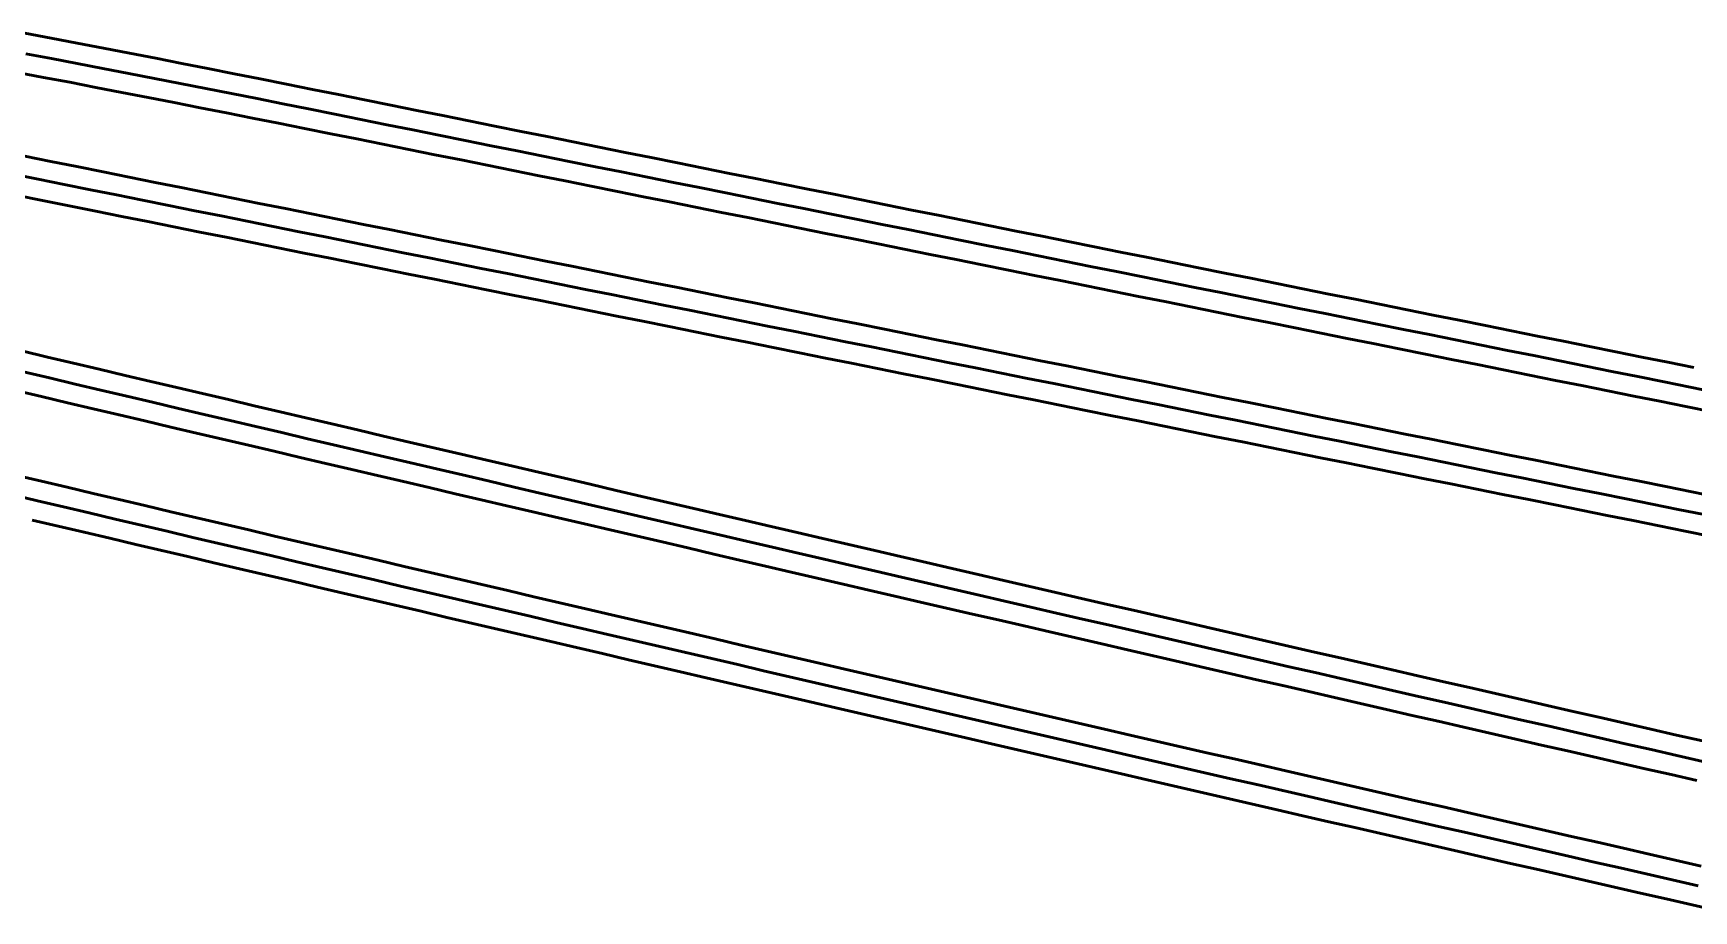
# Model space of a CAD drawing. Header units: millimetres. Extents: x 2688706 to 2690835, y 1254387 to 1255241.
# Drawn here: x 2689388.8 to 2689451.3, y 1254876.4 to 1254909.4 of the extents above; entities that cross this region are included whole.
import ezdxf

# ---------------------------------------------------------------- set-up
doc = ezdxf.new("R2010")
doc.units = ezdxf.units.MM
doc.layers.add('BS-TR-B-Gleisstrang-LinieGeometrie', color=7, linetype='Continuous')
doc.layers.add('BS-TR-N-Gleisstrang-LinieGeometrie', color=7, linetype='Continuous')

msp = doc.modelspace()

# ---------------------------------------------------------------- linework, layer by layer
at = {"layer": 'BS-TR-B-Gleisstrang-LinieGeometrie', "lineweight": 50}
for points in [[(2689388.564, 1254908.654, 454.762), (2689389.533, 1254908.47, 454.764), (2689390.501, 1254908.285, 454.767), (2689391.469, 1254908.099, 454.769), (2689392.437, 1254907.912, 454.772), (2689393.405, 1254907.724, 454.774), (2689394.372, 1254907.535, 454.776), (2689395.339, 1254907.345, 454.778), (2689396.306, 1254907.154, 454.78), (2689397.273, 1254906.962, 454.782), (2689398.24, 1254906.769, 454.784), (2689399.206, 1254906.575, 454.786), (2689399.206, 1254906.575, 454.786), (2689400.187, 1254906.377, 454.787), (2689401.168, 1254906.18, 454.789), (2689402.149, 1254905.982, 454.79), (2689403.13, 1254905.785, 454.792), (2689404.11, 1254905.587, 454.793), (2689405.091, 1254905.39, 454.794), (2689406.072, 1254905.192, 454.795), (2689407.053, 1254904.995, 454.796), (2689408.034, 1254904.797, 454.797), (2689409.014, 1254904.6, 454.798), (2689409.995, 1254904.402, 454.798), (2689410.976, 1254904.205, 454.799), (2689411.957, 1254904.007, 454.799), (2689412.938, 1254903.81, 454.8), (2689413.918, 1254903.612, 454.8), (2689414.899, 1254903.415, 454.8), (2689415.88, 1254903.217, 454.8), (2689416.861, 1254903.02, 454.8), (2689417.842, 1254902.822, 454.8), (2689418.822, 1254902.625, 454.8), (2689419.803, 1254902.427, 454.8), (2689420.784, 1254902.23, 454.8), (2689421.765, 1254902.032, 454.8), (2689422.746, 1254901.835, 454.8), (2689423.727, 1254901.637, 454.8), (2689424.707, 1254901.44, 454.8), (2689425.688, 1254901.242, 454.8), (2689426.669, 1254901.045, 454.8), (2689427.65, 1254900.848, 454.8), (2689428.631, 1254900.65, 454.8), (2689429.611, 1254900.453, 454.8), (2689430.592, 1254900.255, 454.8), (2689431.573, 1254900.058, 454.8), (2689432.554, 1254899.86, 454.8), (2689433.535, 1254899.663, 454.8), (2689434.515, 1254899.465, 454.8), (2689435.496, 1254899.268, 454.8), (2689436.477, 1254899.07, 454.8), (2689437.458, 1254898.873, 454.8), (2689438.439, 1254898.675, 454.8), (2689439.419, 1254898.478, 454.8), (2689440.4, 1254898.28, 454.8), (2689441.381, 1254898.083, 454.8), (2689442.362, 1254897.885, 454.8), (2689443.343, 1254897.688, 454.8), (2689444.323, 1254897.49, 454.8), (2689445.304, 1254897.293, 454.8), (2689446.285, 1254897.095, 454.8), (2689447.266, 1254896.898, 454.8), (2689448.247, 1254896.7, 454.8), (2689449.227, 1254896.503, 454.8), (2689450.208, 1254896.305, 454.8), (2689451.189, 1254896.108, 454.8), (2689452.17, 1254895.91, 454.8)], [(2689388.043, 1254904.132, 454.8), (2689389.027, 1254903.933, 454.8), (2689390.01, 1254903.735, 454.8), (2689390.994, 1254903.536, 454.8), (2689391.977, 1254903.338, 454.8), (2689392.961, 1254903.14, 454.8), (2689393.944, 1254902.942, 454.8), (2689394.928, 1254902.744, 454.8), (2689395.912, 1254902.546, 454.8), (2689396.895, 1254902.348, 454.8), (2689396.895, 1254902.348, 454.8), (2689397.874, 1254902.15, 454.8), (2689398.853, 1254901.953, 454.8), (2689399.832, 1254901.756, 454.8), (2689400.811, 1254901.559, 454.8), (2689401.79, 1254901.362, 454.8), (2689402.769, 1254901.165, 454.8), (2689403.747, 1254900.968, 454.8), (2689404.726, 1254900.771, 454.8), (2689405.705, 1254900.574, 454.8), (2689406.684, 1254900.377, 454.8), (2689407.663, 1254900.179, 454.8), (2689408.642, 1254899.982, 454.8), (2689409.621, 1254899.785, 454.8), (2689410.6, 1254899.588, 454.8), (2689411.578, 1254899.391, 454.8), (2689412.557, 1254899.194, 454.8), (2689413.536, 1254898.997, 454.8), (2689414.515, 1254898.8, 454.8), (2689415.494, 1254898.603, 454.8), (2689416.473, 1254898.406, 454.8), (2689417.452, 1254898.209, 454.8), (2689418.431, 1254898.011, 454.8), (2689419.41, 1254897.814, 454.8), (2689420.388, 1254897.617, 454.8), (2689421.367, 1254897.42, 454.8), (2689422.346, 1254897.223, 454.8), (2689423.325, 1254897.026, 454.8), (2689424.304, 1254896.829, 454.8), (2689425.283, 1254896.632, 454.8), (2689426.262, 1254896.435, 454.8), (2689427.241, 1254896.238, 454.8), (2689428.22, 1254896.04, 454.8), (2689429.198, 1254895.843, 454.8), (2689430.177, 1254895.646, 454.8), (2689431.156, 1254895.449, 454.8), (2689432.135, 1254895.252, 454.8), (2689433.114, 1254895.055, 454.8), (2689434.093, 1254894.858, 454.8), (2689435.072, 1254894.661, 454.8), (2689436.051, 1254894.464, 454.8), (2689437.03, 1254894.267, 454.8), (2689438.008, 1254894.069, 454.8), (2689438.987, 1254893.872, 454.8), (2689439.966, 1254893.675, 454.8), (2689440.945, 1254893.478, 454.8), (2689441.924, 1254893.281, 454.8), (2689442.903, 1254893.084, 454.8), (2689443.882, 1254892.887, 454.8), (2689444.861, 1254892.69, 454.8), (2689445.839, 1254892.493, 454.8), (2689446.818, 1254892.296, 454.8), (2689447.797, 1254892.099, 454.8), (2689448.776, 1254891.901, 454.8), (2689449.755, 1254891.704, 454.8), (2689450.734, 1254891.507, 454.8), (2689451.713, 1254891.31, 454.8)], [(2689388.48, 1254896.679, 454.8), (2689389.451, 1254896.45, 454.8), (2689390.422, 1254896.222, 454.8), (2689391.394, 1254895.993, 454.8), (2689392.365, 1254895.764, 454.8), (2689393.336, 1254895.536, 454.8), (2689394.308, 1254895.307, 454.8), (2689395.279, 1254895.079, 454.8), (2689396.251, 1254894.851, 454.8), (2689397.222, 1254894.623, 454.8), (2689398.194, 1254894.395, 454.8), (2689399.165, 1254894.167, 454.8), (2689400.137, 1254893.939, 454.8), (2689401.109, 1254893.711, 454.8), (2689402.08, 1254893.484, 454.8), (2689403.052, 1254893.256, 454.8), (2689404.023, 1254893.029, 454.8), (2689404.995, 1254892.802, 454.8), (2689405.967, 1254892.575, 454.8), (2689406.939, 1254892.348, 454.8), (2689407.91, 1254892.121, 454.8), (2689408.882, 1254891.894, 454.8), (2689409.854, 1254891.667, 454.8), (2689410.826, 1254891.441, 454.8), (2689411.798, 1254891.214, 454.8), (2689412.77, 1254890.988, 454.8), (2689413.742, 1254890.762, 454.8), (2689414.713, 1254890.536, 454.8), (2689415.685, 1254890.309, 454.8), (2689416.657, 1254890.084, 454.8), (2689417.629, 1254889.858, 454.8), (2689418.601, 1254889.632, 454.8), (2689419.574, 1254889.406, 454.8), (2689420.546, 1254889.181, 454.8), (2689421.518, 1254888.955, 454.8), (2689422.49, 1254888.73, 454.8), (2689423.462, 1254888.505, 454.8), (2689424.434, 1254888.28, 454.8), (2689425.407, 1254888.055, 454.8), (2689426.379, 1254887.83, 454.8), (2689427.351, 1254887.605, 454.8), (2689428.323, 1254887.381, 454.8), (2689429.296, 1254887.156, 454.8), (2689430.268, 1254886.932, 454.8), (2689431.24, 1254886.707, 454.8), (2689432.213, 1254886.483, 454.8), (2689433.185, 1254886.259, 454.8), (2689434.158, 1254886.035, 454.8), (2689435.13, 1254885.811, 454.8), (2689436.103, 1254885.587, 454.8), (2689437.075, 1254885.364, 454.8), (2689438.048, 1254885.14, 454.8), (2689439.02, 1254884.917, 454.8), (2689439.993, 1254884.693, 454.8), (2689440.965, 1254884.47, 454.8), (2689441.938, 1254884.247, 454.8), (2689442.911, 1254884.024, 454.8), (2689443.883, 1254883.801, 454.8), (2689444.856, 1254883.578, 454.8), (2689445.829, 1254883.356, 454.8), (2689446.802, 1254883.133, 454.8), (2689447.774, 1254882.91, 454.8), (2689448.747, 1254882.688, 454.8), (2689449.72, 1254882.466, 454.8), (2689450.693, 1254882.244, 454.8), (2689451.666, 1254882.022, 454.8)], [(2689388.026, 1254892.06, 454.936), (2689389.002, 1254891.83, 454.93), (2689389.978, 1254891.601, 454.923), (2689390.953, 1254891.371, 454.917), (2689391.929, 1254891.141, 454.911), (2689392.905, 1254890.912, 454.905), (2689393.88, 1254890.683, 454.899), (2689394.856, 1254890.453, 454.893), (2689395.832, 1254890.224, 454.888), (2689396.807, 1254889.995, 454.882), (2689397.783, 1254889.766, 454.877), (2689398.759, 1254889.537, 454.872), (2689399.735, 1254889.309, 454.867), (2689400.711, 1254889.08, 454.863), (2689401.687, 1254888.852, 454.858), (2689402.663, 1254888.623, 454.854), (2689403.639, 1254888.395, 454.85), (2689404.615, 1254888.167, 454.846), (2689405.591, 1254887.939, 454.842), (2689406.567, 1254887.711, 454.838), (2689407.543, 1254887.483, 454.835), (2689408.519, 1254887.255, 454.831), (2689409.495, 1254887.028, 454.828), (2689410.471, 1254886.8, 454.825), (2689411.447, 1254886.573, 454.822), (2689412.423, 1254886.346, 454.82), (2689413.4, 1254886.118, 454.817), (2689414.376, 1254885.891, 454.815), (2689415.352, 1254885.664, 454.813), (2689416.328, 1254885.437, 454.811), (2689417.305, 1254885.211, 454.809), (2689418.281, 1254884.984, 454.807), (2689419.257, 1254884.758, 454.806), (2689420.234, 1254884.531, 454.805), (2689421.21, 1254884.305, 454.803), (2689422.187, 1254884.079, 454.802), (2689423.163, 1254883.853, 454.802), (2689424.139, 1254883.627, 454.801), (2689425.116, 1254883.401, 454.8), (2689426.093, 1254883.175, 454.8), (2689427.069, 1254882.949, 454.8), (2689428.046, 1254882.724, 454.8), (2689429.022, 1254882.498, 454.8), (2689429.999, 1254882.273, 454.8), (2689430.976, 1254882.048, 454.8), (2689431.952, 1254881.823, 454.8), (2689432.929, 1254881.598, 454.8), (2689433.906, 1254881.373, 454.8), (2689434.882, 1254881.148, 454.8), (2689435.859, 1254880.923, 454.8), (2689436.836, 1254880.699, 454.8), (2689437.813, 1254880.474, 454.8), (2689438.79, 1254880.25, 454.8), (2689439.767, 1254880.026, 454.8), (2689440.744, 1254879.802, 454.8), (2689441.721, 1254879.577, 454.8), (2689442.697, 1254879.354, 454.8), (2689443.674, 1254879.13, 454.8), (2689444.651, 1254878.906, 454.8), (2689445.628, 1254878.682, 454.8), (2689446.606, 1254878.459, 454.8), (2689447.583, 1254878.236, 454.8), (2689448.56, 1254878.012, 454.8), (2689449.537, 1254877.789, 454.8), (2689450.514, 1254877.566, 454.8), (2689451.491, 1254877.343, 454.8)]]:
    msp.add_polyline3d(points, dxfattribs=at)
at = {"layer": 'BS-TR-N-Gleisstrang-LinieGeometrie', "color": 1, "lineweight": 50, "true_color": 0xff0000}
for points in [[(2689388.531, 1254909.424, 454.755), (2689389.516, 1254909.237, 454.758), (2689390.5, 1254909.049, 454.761), (2689391.485, 1254908.86, 454.764), (2689392.469, 1254908.67, 454.767), (2689393.453, 1254908.479, 454.77), (2689394.437, 1254908.286, 454.773), (2689395.42, 1254908.093, 454.775), (2689396.404, 1254907.899, 454.778), (2689397.387, 1254907.704, 454.78), (2689398.37, 1254907.507, 454.782), (2689399.353, 1254907.31, 454.784), (2689399.353, 1254907.31, 454.784), (2689400.333, 1254907.113, 454.786), (2689401.314, 1254906.915, 454.788), (2689402.295, 1254906.718, 454.79), (2689403.275, 1254906.52, 454.791), (2689404.256, 1254906.323, 454.793), (2689405.237, 1254906.125, 454.794), (2689406.217, 1254905.928, 454.795), (2689407.198, 1254905.73, 454.796), (2689408.179, 1254905.533, 454.797), (2689409.159, 1254905.336, 454.798), (2689410.14, 1254905.138, 454.799), (2689411.121, 1254904.941, 454.799), (2689412.101, 1254904.743, 454.8), (2689413.082, 1254904.546, 454.8), (2689414.063, 1254904.348, 454.8), (2689415.044, 1254904.151, 454.8), (2689416.024, 1254903.953, 454.8), (2689417.005, 1254903.756, 454.8), (2689417.986, 1254903.558, 454.8), (2689418.966, 1254903.361, 454.8), (2689419.947, 1254903.164, 454.8), (2689420.928, 1254902.966, 454.8), (2689421.908, 1254902.769, 454.8), (2689422.889, 1254902.571, 454.8), (2689423.87, 1254902.374, 454.8), (2689424.85, 1254902.176, 454.8), (2689425.831, 1254901.979, 454.8), (2689426.812, 1254901.781, 454.8), (2689427.792, 1254901.584, 454.8), (2689428.773, 1254901.386, 454.8), (2689429.754, 1254901.189, 454.8), (2689430.734, 1254900.991, 454.8), (2689431.715, 1254900.794, 454.8), (2689432.696, 1254900.597, 454.8), (2689433.676, 1254900.399, 454.8), (2689434.657, 1254900.202, 454.8), (2689435.638, 1254900.004, 454.8), (2689436.619, 1254899.807, 454.8), (2689437.599, 1254899.609, 454.8), (2689438.58, 1254899.412, 454.8), (2689439.561, 1254899.214, 454.8), (2689440.541, 1254899.017, 454.8), (2689441.522, 1254898.819, 454.8), (2689442.503, 1254898.622, 454.8), (2689443.483, 1254898.424, 454.8), (2689444.464, 1254898.227, 454.8), (2689445.445, 1254898.03, 454.8), (2689446.425, 1254897.832, 454.8), (2689447.406, 1254897.635, 454.8), (2689448.387, 1254897.437, 454.8), (2689449.367, 1254897.24, 454.8), (2689450.348, 1254897.042, 454.8), (2689451.329, 1254896.845, 454.8)], [(2689388.253, 1254907.95, 454.768), (2689389.236, 1254907.763, 454.77), (2689390.219, 1254907.576, 454.772), (2689391.202, 1254907.387, 454.774), (2689392.184, 1254907.197, 454.776), (2689393.166, 1254907.006, 454.778), (2689394.149, 1254906.814, 454.779), (2689395.131, 1254906.621, 454.781), (2689396.112, 1254906.428, 454.782), (2689397.094, 1254906.233, 454.784), (2689398.075, 1254906.037, 454.785), (2689399.056, 1254905.84, 454.786), (2689399.056, 1254905.84, 454.786), (2689400.037, 1254905.642, 454.787), (2689401.018, 1254905.445, 454.789), (2689401.998, 1254905.247, 454.79), (2689402.979, 1254905.05, 454.792), (2689403.96, 1254904.852, 454.793), (2689404.941, 1254904.655, 454.794), (2689405.921, 1254904.457, 454.795), (2689406.902, 1254904.26, 454.796), (2689407.883, 1254904.063, 454.797), (2689408.863, 1254903.865, 454.798), (2689409.844, 1254903.668, 454.798), (2689410.825, 1254903.47, 454.799), (2689411.805, 1254903.273, 454.799), (2689412.786, 1254903.075, 454.8), (2689413.767, 1254902.878, 454.8), (2689414.747, 1254902.68, 454.8), (2689415.728, 1254902.483, 454.8), (2689416.709, 1254902.285, 454.8), (2689417.689, 1254902.088, 454.8), (2689418.67, 1254901.89, 454.8), (2689419.651, 1254901.693, 454.8), (2689420.631, 1254901.496, 454.8), (2689421.612, 1254901.298, 454.8), (2689422.593, 1254901.101, 454.8), (2689423.574, 1254900.903, 454.8), (2689424.554, 1254900.706, 454.8), (2689425.535, 1254900.508, 454.8), (2689426.516, 1254900.311, 454.8), (2689427.496, 1254900.113, 454.8), (2689428.477, 1254899.916, 454.8), (2689429.458, 1254899.718, 454.8), (2689430.438, 1254899.521, 454.8), (2689431.419, 1254899.324, 454.8), (2689432.4, 1254899.126, 454.8), (2689433.38, 1254898.929, 454.8), (2689434.361, 1254898.731, 454.8), (2689435.342, 1254898.534, 454.8), (2689436.322, 1254898.336, 454.8), (2689437.303, 1254898.139, 454.8), (2689438.284, 1254897.941, 454.8), (2689439.264, 1254897.744, 454.8), (2689440.245, 1254897.546, 454.8), (2689441.226, 1254897.349, 454.8), (2689442.207, 1254897.151, 454.8), (2689443.187, 1254896.954, 454.8), (2689444.168, 1254896.757, 454.8), (2689445.149, 1254896.559, 454.8), (2689446.129, 1254896.362, 454.8), (2689447.11, 1254896.164, 454.8), (2689448.091, 1254895.967, 454.8), (2689449.071, 1254895.769, 454.8), (2689450.052, 1254895.572, 454.8), (2689451.033, 1254895.374, 454.8), (2689452.013, 1254895.177, 454.8)], [(2689388.529, 1254904.798, 454.794), (2689389.51, 1254904.6, 454.795), (2689390.49, 1254904.403, 454.796), (2689391.471, 1254904.205, 454.796), (2689392.452, 1254904.007, 454.797), (2689392.452, 1254904.007, 454.797), (2689393.432, 1254903.81, 454.798), (2689394.412, 1254903.613, 454.798), (2689395.392, 1254903.415, 454.799), (2689396.372, 1254903.218, 454.799), (2689397.351, 1254903.021, 454.799), (2689398.331, 1254902.824, 454.8), (2689399.311, 1254902.626, 454.8), (2689400.291, 1254902.429, 454.8), (2689401.271, 1254902.232, 454.8), (2689402.251, 1254902.034, 454.8), (2689403.231, 1254901.837, 454.8), (2689404.211, 1254901.64, 454.8), (2689405.191, 1254901.442, 454.8), (2689406.171, 1254901.245, 454.8), (2689407.151, 1254901.048, 454.8), (2689408.131, 1254900.85, 454.8), (2689409.111, 1254900.653, 454.8), (2689410.091, 1254900.456, 454.8), (2689411.071, 1254900.258, 454.8), (2689412.051, 1254900.061, 454.8), (2689413.031, 1254899.864, 454.8), (2689414.011, 1254899.667, 454.8), (2689414.991, 1254899.469, 454.8), (2689415.971, 1254899.272, 454.8), (2689416.95, 1254899.075, 454.8), (2689417.93, 1254898.877, 454.8), (2689418.91, 1254898.68, 454.8), (2689419.89, 1254898.483, 454.8), (2689420.87, 1254898.285, 454.8), (2689421.85, 1254898.088, 454.8), (2689422.83, 1254897.891, 454.8), (2689423.81, 1254897.693, 454.8), (2689424.79, 1254897.496, 454.8), (2689425.77, 1254897.299, 454.8), (2689426.75, 1254897.101, 454.8), (2689427.73, 1254896.904, 454.8), (2689428.71, 1254896.707, 454.8), (2689429.69, 1254896.51, 454.8), (2689430.67, 1254896.312, 454.8), (2689431.65, 1254896.115, 454.8), (2689432.63, 1254895.918, 454.8), (2689433.61, 1254895.72, 454.8), (2689434.59, 1254895.523, 454.8), (2689435.57, 1254895.326, 454.8), (2689436.549, 1254895.128, 454.8), (2689437.529, 1254894.931, 454.8), (2689438.509, 1254894.734, 454.8), (2689439.489, 1254894.536, 454.8), (2689440.469, 1254894.339, 454.8), (2689441.449, 1254894.142, 454.8), (2689442.429, 1254893.944, 454.8), (2689443.409, 1254893.747, 454.8), (2689444.389, 1254893.55, 454.8), (2689445.369, 1254893.353, 454.8), (2689446.349, 1254893.155, 454.8), (2689447.329, 1254892.958, 454.8), (2689448.309, 1254892.761, 454.8), (2689449.289, 1254892.563, 454.8), (2689450.269, 1254892.366, 454.8), (2689451.249, 1254892.169, 454.8), (2689452.229, 1254891.971, 454.8)], [(2689388.199, 1254903.335, 454.806), (2689389.199, 1254903.133, 454.805), (2689390.198, 1254902.931, 454.804), (2689391.197, 1254902.73, 454.804), (2689391.197, 1254902.73, 454.804), (2689392.178, 1254902.533, 454.803), (2689393.158, 1254902.335, 454.802), (2689394.139, 1254902.138, 454.802), (2689395.119, 1254901.94, 454.801), (2689396.1, 1254901.743, 454.801), (2689397.08, 1254901.546, 454.8), (2689398.061, 1254901.348, 454.8), (2689399.041, 1254901.151, 454.8), (2689400.022, 1254900.953, 454.8), (2689401.002, 1254900.756, 454.8), (2689401.983, 1254900.558, 454.8), (2689402.963, 1254900.361, 454.8), (2689403.944, 1254900.164, 454.8), (2689404.924, 1254899.966, 454.8), (2689405.905, 1254899.769, 454.8), (2689406.885, 1254899.571, 454.8), (2689407.866, 1254899.374, 454.8), (2689408.846, 1254899.176, 454.8), (2689409.827, 1254898.979, 454.8), (2689410.807, 1254898.782, 454.8), (2689411.788, 1254898.584, 454.8), (2689412.768, 1254898.387, 454.8), (2689413.749, 1254898.189, 454.8), (2689414.729, 1254897.992, 454.8), (2689415.71, 1254897.795, 454.8), (2689416.691, 1254897.597, 454.8), (2689417.671, 1254897.4, 454.8), (2689418.652, 1254897.202, 454.8), (2689419.632, 1254897.005, 454.8), (2689420.613, 1254896.807, 454.8), (2689421.593, 1254896.61, 454.8), (2689422.574, 1254896.413, 454.8), (2689423.554, 1254896.215, 454.8), (2689424.535, 1254896.018, 454.8), (2689425.515, 1254895.82, 454.8), (2689426.496, 1254895.623, 454.8), (2689427.476, 1254895.425, 454.8), (2689428.457, 1254895.228, 454.8), (2689429.437, 1254895.031, 454.8), (2689430.418, 1254894.833, 454.8), (2689431.398, 1254894.636, 454.8), (2689432.379, 1254894.438, 454.8), (2689433.359, 1254894.241, 454.8), (2689434.34, 1254894.043, 454.8), (2689435.32, 1254893.846, 454.8), (2689436.301, 1254893.649, 454.8), (2689437.281, 1254893.451, 454.8), (2689438.262, 1254893.254, 454.8), (2689439.242, 1254893.056, 454.8), (2689440.223, 1254892.859, 454.8), (2689441.203, 1254892.661, 454.8), (2689442.184, 1254892.464, 454.8), (2689443.164, 1254892.267, 454.8), (2689444.145, 1254892.069, 454.8), (2689445.125, 1254891.872, 454.8), (2689446.106, 1254891.674, 454.8), (2689447.086, 1254891.477, 454.8), (2689448.067, 1254891.279, 454.8), (2689449.047, 1254891.082, 454.8), (2689450.028, 1254890.885, 454.8), (2689451.008, 1254890.687, 454.8), (2689451.989, 1254890.49, 454.8)], [(2689388.411, 1254897.466, 454.795), (2689389.383, 1254897.237, 454.795), (2689390.355, 1254897.008, 454.795), (2689391.328, 1254896.779, 454.795), (2689392.3, 1254896.55, 454.795), (2689393.272, 1254896.321, 454.795), (2689394.244, 1254896.093, 454.795), (2689395.217, 1254895.864, 454.795), (2689396.189, 1254895.636, 454.795), (2689397.162, 1254895.407, 454.795), (2689398.134, 1254895.179, 454.795), (2689399.106, 1254894.951, 454.795), (2689400.079, 1254894.723, 454.795), (2689401.051, 1254894.495, 454.795), (2689402.024, 1254894.267, 454.795), (2689402.996, 1254894.04, 454.795), (2689403.969, 1254893.812, 454.795), (2689404.941, 1254893.585, 454.795), (2689405.914, 1254893.357, 454.795), (2689406.887, 1254893.13, 454.795), (2689407.859, 1254892.903, 454.795), (2689408.832, 1254892.676, 454.795), (2689409.805, 1254892.449, 454.795), (2689410.777, 1254892.222, 454.795), (2689411.75, 1254891.995, 454.795), (2689412.723, 1254891.769, 454.795), (2689413.696, 1254891.542, 454.795), (2689414.668, 1254891.316, 454.795), (2689415.641, 1254891.09, 454.795), (2689416.614, 1254890.864, 454.795), (2689417.587, 1254890.638, 454.795), (2689418.56, 1254890.412, 454.795), (2689419.533, 1254890.186, 454.795), (2689420.506, 1254889.96, 454.795), (2689421.479, 1254889.734, 454.795), (2689422.452, 1254889.509, 454.795), (2689423.425, 1254889.283, 454.795), (2689424.398, 1254889.058, 454.795), (2689425.371, 1254888.833, 454.795), (2689426.344, 1254888.608, 454.795), (2689427.317, 1254888.383, 454.795), (2689428.291, 1254888.158, 454.795), (2689429.264, 1254887.933, 454.795), (2689430.237, 1254887.709, 454.795), (2689431.21, 1254887.484, 454.795), (2689432.184, 1254887.26, 454.795), (2689433.157, 1254887.035, 454.795), (2689434.13, 1254886.811, 454.795), (2689435.103, 1254886.587, 454.795), (2689436.077, 1254886.363, 454.795), (2689437.05, 1254886.139, 454.795), (2689438.024, 1254885.915, 454.795), (2689438.997, 1254885.692, 454.795), (2689439.971, 1254885.468, 454.795), (2689440.944, 1254885.245, 454.795), (2689441.918, 1254885.021, 454.795), (2689442.891, 1254884.798, 454.795), (2689443.865, 1254884.575, 454.795), (2689444.838, 1254884.352, 454.795), (2689445.812, 1254884.129, 454.795), (2689446.786, 1254883.906, 454.795), (2689447.759, 1254883.683, 454.795), (2689448.733, 1254883.461, 454.795), (2689449.707, 1254883.238, 454.795), (2689450.68, 1254883.016, 454.795), (2689451.654, 1254882.793, 454.795)], [(2689388.187, 1254895.978, 454.805), (2689389.159, 1254895.749, 454.805), (2689390.131, 1254895.52, 454.805), (2689391.104, 1254895.291, 454.805), (2689392.076, 1254895.062, 454.805), (2689393.049, 1254894.833, 454.805), (2689394.021, 1254894.604, 454.805), (2689394.994, 1254894.376, 454.805), (2689395.966, 1254894.147, 454.805), (2689396.939, 1254893.919, 454.805), (2689397.912, 1254893.691, 454.805), (2689398.884, 1254893.463, 454.805), (2689399.857, 1254893.235, 454.805), (2689400.83, 1254893.007, 454.805), (2689401.802, 1254892.779, 454.805), (2689402.775, 1254892.551, 454.805), (2689403.748, 1254892.324, 454.805), (2689404.721, 1254892.096, 454.805), (2689405.693, 1254891.869, 454.805), (2689406.666, 1254891.641, 454.805), (2689407.639, 1254891.414, 454.805), (2689408.612, 1254891.187, 454.805), (2689409.585, 1254890.96, 454.805), (2689410.558, 1254890.733, 454.805), (2689411.531, 1254890.507, 454.805), (2689412.504, 1254890.28, 454.805), (2689413.477, 1254890.053, 454.805), (2689414.45, 1254889.827, 454.805), (2689415.423, 1254889.601, 454.805), (2689416.396, 1254889.374, 454.805), (2689417.369, 1254889.148, 454.805), (2689418.342, 1254888.922, 454.805), (2689419.316, 1254888.697, 454.805), (2689420.289, 1254888.471, 454.805), (2689421.262, 1254888.245, 454.805), (2689422.235, 1254888.02, 454.805), (2689423.208, 1254887.794, 454.805), (2689424.182, 1254887.569, 454.805), (2689425.155, 1254887.344, 454.805), (2689426.128, 1254887.118, 454.805), (2689427.102, 1254886.893, 454.805), (2689428.075, 1254886.669, 454.805), (2689429.049, 1254886.444, 454.805), (2689430.022, 1254886.219, 454.805), (2689430.995, 1254885.994, 454.805), (2689431.969, 1254885.77, 454.805), (2689432.942, 1254885.546, 454.805), (2689433.916, 1254885.321, 454.805), (2689434.89, 1254885.097, 454.805), (2689435.863, 1254884.873, 454.805), (2689436.837, 1254884.649, 454.805), (2689437.81, 1254884.425, 454.805), (2689438.784, 1254884.202, 454.805), (2689439.758, 1254883.978, 454.805), (2689440.732, 1254883.755, 454.805), (2689441.705, 1254883.531, 454.805), (2689442.679, 1254883.308, 454.805), (2689443.653, 1254883.085, 454.805), (2689444.627, 1254882.862, 454.805), (2689445.6, 1254882.639, 454.805), (2689446.574, 1254882.416, 454.805), (2689447.548, 1254882.193, 454.805), (2689448.522, 1254881.971, 454.805), (2689449.496, 1254881.748, 454.805), (2689450.47, 1254881.526, 454.805), (2689451.444, 1254881.303, 454.805)], [(2689388.175, 1254892.796, 454.932), (2689389.15, 1254892.566, 454.925), (2689390.125, 1254892.336, 454.919), (2689391.1, 1254892.107, 454.912), (2689392.075, 1254891.877, 454.906), (2689393.05, 1254891.648, 454.9), (2689394.025, 1254891.419, 454.894), (2689395.001, 1254891.19, 454.888), (2689395.976, 1254890.961, 454.883), (2689396.951, 1254890.732, 454.878), (2689397.926, 1254890.503, 454.872), (2689398.902, 1254890.274, 454.867), (2689399.877, 1254890.046, 454.863), (2689400.852, 1254889.817, 454.858), (2689401.828, 1254889.589, 454.853), (2689402.803, 1254889.361, 454.849), (2689403.779, 1254889.132, 454.845), (2689404.754, 1254888.904, 454.841), (2689405.73, 1254888.677, 454.837), (2689406.705, 1254888.449, 454.833), (2689407.681, 1254888.221, 454.83), (2689408.656, 1254887.993, 454.827), (2689409.632, 1254887.766, 454.823), (2689410.607, 1254887.539, 454.82), (2689411.583, 1254887.311, 454.818), (2689412.559, 1254887.084, 454.815), (2689413.534, 1254886.857, 454.812), (2689414.51, 1254886.63, 454.81), (2689415.486, 1254886.403, 454.808), (2689416.462, 1254886.176, 454.806), (2689417.437, 1254885.95, 454.804), (2689418.413, 1254885.723, 454.802), (2689419.389, 1254885.497, 454.801), (2689420.365, 1254885.271, 454.8), (2689421.341, 1254885.044, 454.798), (2689422.317, 1254884.818, 454.797), (2689423.293, 1254884.592, 454.797), (2689424.269, 1254884.367, 454.796), (2689425.245, 1254884.141, 454.795), (2689426.221, 1254883.915, 454.795), (2689427.197, 1254883.69, 454.795), (2689428.173, 1254883.464, 454.795), (2689429.149, 1254883.239, 454.795), (2689430.125, 1254883.014, 454.795), (2689431.101, 1254882.789, 454.795), (2689432.077, 1254882.564, 454.795), (2689433.053, 1254882.339, 454.795), (2689434.03, 1254882.114, 454.795), (2689435.006, 1254881.889, 454.795), (2689435.982, 1254881.665, 454.795), (2689436.958, 1254881.44, 454.795), (2689437.935, 1254881.216, 454.795), (2689438.911, 1254880.992, 454.795), (2689439.887, 1254880.767, 454.795), (2689440.864, 1254880.543, 454.795), (2689441.84, 1254880.32, 454.795), (2689442.817, 1254880.096, 454.795), (2689443.793, 1254879.872, 454.795), (2689444.77, 1254879.648, 454.795), (2689445.746, 1254879.425, 454.795), (2689446.723, 1254879.202, 454.795), (2689447.699, 1254878.978, 454.795), (2689448.676, 1254878.755, 454.795), (2689449.652, 1254878.532, 454.795), (2689450.629, 1254878.309, 454.795), (2689451.606, 1254878.086, 454.795)], [(2689388.807, 1254891.106, 454.935), (2689389.782, 1254890.876, 454.929), (2689390.758, 1254890.646, 454.922), (2689391.733, 1254890.417, 454.916), (2689392.708, 1254890.188, 454.91), (2689393.683, 1254889.958, 454.904), (2689394.659, 1254889.729, 454.899), (2689395.634, 1254889.5, 454.893), (2689396.609, 1254889.271, 454.888), (2689397.585, 1254889.042, 454.883), (2689398.56, 1254888.814, 454.878), (2689399.536, 1254888.585, 454.873), (2689400.511, 1254888.357, 454.868), (2689401.487, 1254888.128, 454.864), (2689402.462, 1254887.9, 454.859), (2689403.438, 1254887.672, 454.855), (2689404.413, 1254887.444, 454.851), (2689405.389, 1254887.216, 454.847), (2689406.364, 1254886.988, 454.843), (2689407.34, 1254886.76, 454.84), (2689408.316, 1254886.533, 454.837), (2689409.291, 1254886.305, 454.833), (2689410.267, 1254886.078, 454.83), (2689411.243, 1254885.85, 454.828), (2689412.219, 1254885.623, 454.825), (2689413.194, 1254885.396, 454.822), (2689414.17, 1254885.169, 454.82), (2689415.146, 1254884.942, 454.818), (2689416.122, 1254884.715, 454.816), (2689417.098, 1254884.489, 454.814), (2689418.074, 1254884.262, 454.812), (2689419.05, 1254884.036, 454.811), (2689420.026, 1254883.809, 454.809), (2689421.002, 1254883.583, 454.808), (2689421.978, 1254883.357, 454.807), (2689422.954, 1254883.131, 454.806), (2689423.93, 1254882.905, 454.806), (2689424.906, 1254882.679, 454.805), (2689425.882, 1254882.454, 454.805), (2689426.858, 1254882.228, 454.805), (2689427.834, 1254882.003, 454.805), (2689428.811, 1254881.777, 454.805), (2689429.787, 1254881.552, 454.805), (2689430.763, 1254881.327, 454.805), (2689431.739, 1254881.102, 454.805), (2689432.716, 1254880.877, 454.805), (2689433.692, 1254880.652, 454.805), (2689434.668, 1254880.428, 454.805), (2689435.645, 1254880.203, 454.805), (2689436.621, 1254879.979, 454.805), (2689437.597, 1254879.754, 454.805), (2689438.574, 1254879.53, 454.805), (2689439.55, 1254879.306, 454.805), (2689440.527, 1254879.082, 454.805), (2689441.503, 1254878.858, 454.805), (2689442.48, 1254878.634, 454.805), (2689443.456, 1254878.41, 454.805), (2689444.433, 1254878.187, 454.805), (2689445.41, 1254877.963, 454.805), (2689446.386, 1254877.74, 454.805), (2689447.363, 1254877.516, 454.805), (2689448.34, 1254877.293, 454.805), (2689449.316, 1254877.07, 454.805), (2689450.293, 1254876.847, 454.805), (2689451.27, 1254876.624, 454.805), (2689452.247, 1254876.402, 454.805)]]:
    msp.add_polyline3d(points, dxfattribs=at)

doc.saveas('drawing.dxf')
